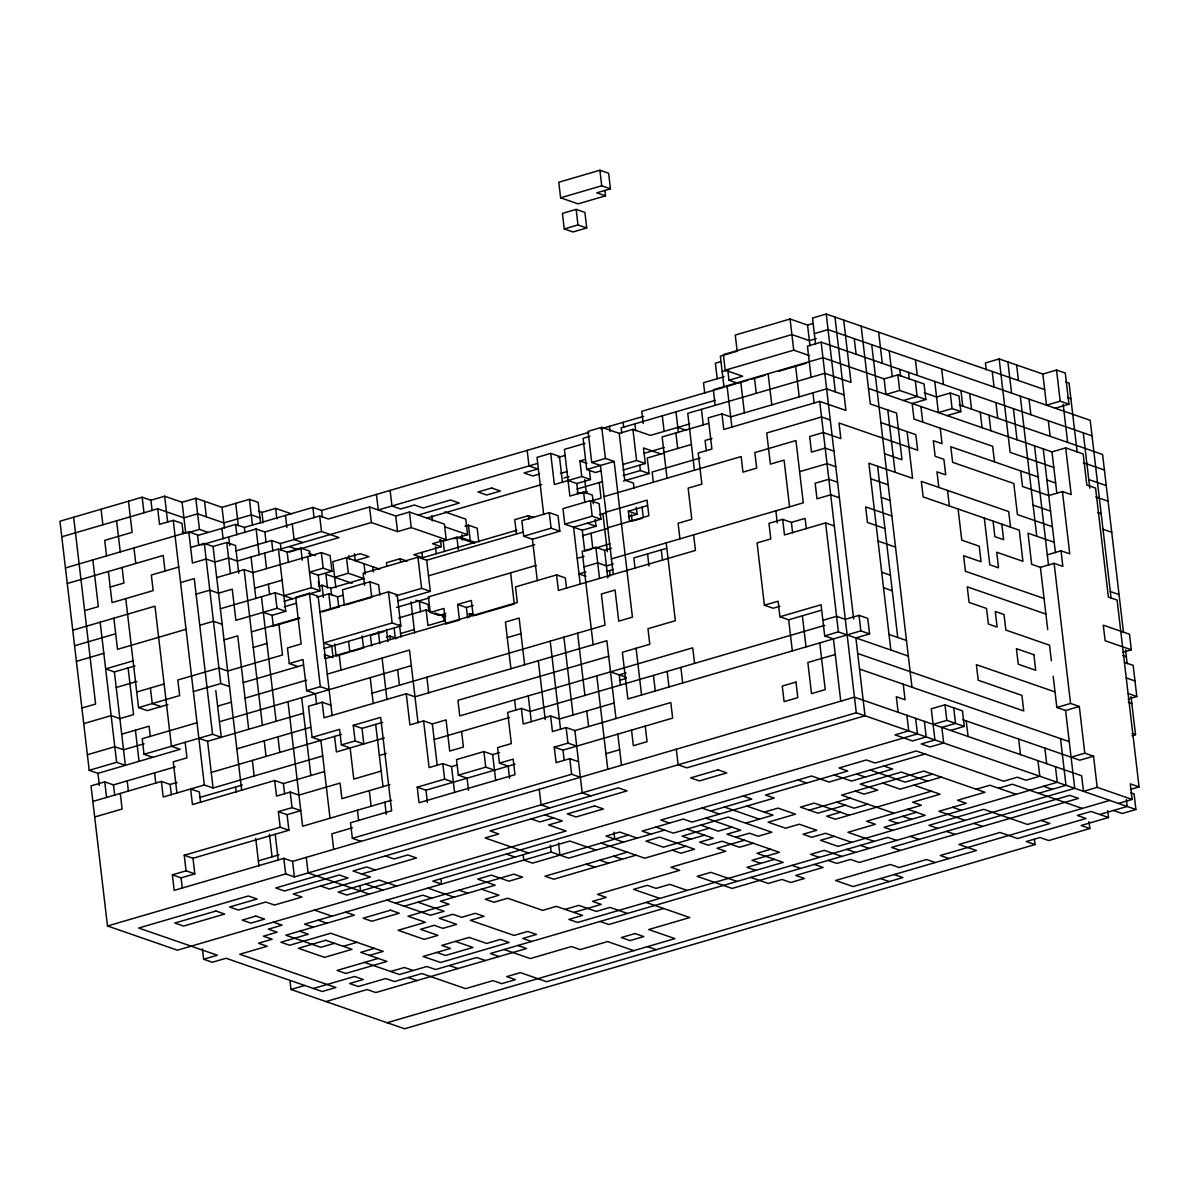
<?xml version="1.0" encoding="UTF-8"?>
<svg xmlns="http://www.w3.org/2000/svg" width="1199" height="1199" viewBox="0 0 1199 1199"><rect width="100%" height="100%" fill="white"/><g stroke="black" fill="none" stroke-linecap="round" stroke-linejoin="round"><path stroke-width="1.5" d="M605.495 195.842L596.757 192.829L610.456 188.813L608.627 173.255L599.89 170.228L558.779 182.248L560.607 197.805L578.083 203.86L605.495 195.842L604.881 190.656M560.607 197.805L601.718 185.8L610.456 188.813M576.149 209.375L562.436 213.377L564.264 228.949L573.002 231.962L586.716 227.96L584.887 212.388L576.149 209.375L577.978 224.932L586.716 227.96M564.264 228.949L577.978 224.932M260.603 523.109L258.16 502.351L249.422 499.324L222.01 507.342L195.797 498.259L182.098 502.276L164.623 496.221L150.909 500.223L142.171 497.21L59.95 521.235L89.206 770.313L97.943 773.34L180.18 749.3L171.442 746.288L154.986 606.184L72.749 630.209M812.682 323.565L807.541 325.079L790.066 319.024L735.257 335.046L737.085 350.618M61.778 536.807L157.713 508.766L183.927 517.833L197.625 513.831L223.838 522.899L251.25 514.896L259.988 517.923M1044.674 389.615L826.216 314.048L812.517 318.05L815.56 343.993M732.349 352.626L720.344 356.133L724.016 387.262L641.78 411.302L643.204 423.397M734.058 352.131L737.475 351.127M183.207 533.735L181.978 523.349L173.241 520.336L159.542 524.338L157.713 508.766M814.346 333.607L828.044 329.605L1090.191 420.309L1111.128 598.466M720.524 361.663L715.383 363.162L717.212 378.719M816.219 338.643L809.37 340.636L791.895 334.596L723.372 354.619L725.2 370.191L742.676 376.231L728.977 380.233L727.763 369.862M725.2 370.191L793.723 350.168L809.46 355.608M1092.019 435.866L821.135 342.15L807.437 346.151L811.094 377.295M722.173 371.705L729.037 369.697M65.435 567.936L188.783 531.891L197.52 534.919L198.734 545.29M187.464 532.911L199.454 529.403L208.191 532.431M724.061 376.726L703.513 382.736L704.727 393.107M258.444 511.194L261.937 512.393L275.635 508.391L291.372 513.831M197.925 535.428L235.603 524.413L244.341 527.44L312.864 507.417L321.602 510.429L588.844 432.344M725.725 386.767L736.006 383.755M747.996 380.263L737.715 383.26L728.977 380.233M751.413 379.259L765.127 375.257M778.825 371.24L806.238 363.237M67.264 583.508L163.199 555.467L165.027 571.039M190.611 547.463L204.31 543.462L213.047 546.474L226.761 542.473L235.499 545.5L238.751 573.167M689.8 423.891L650.398 435.402L632.922 429.362L619.224 433.364L601.748 427.309L588.05 431.325L591.707 462.454L600.444 465.482L613.244 574.441M201.282 544.96L256.106 528.954L264.844 531.966L319.668 515.945L328.406 518.972L369.517 506.967L395.73 516.035L409.429 512.018L444.394 524.113L446.223 539.685L432.509 543.687L441.247 546.714L440.438 539.79M600.834 428.837L643.668 416.323M589.923 436.346L583.074 438.339L586.731 469.483L595.468 472.511L600.609 470.997M715.383 400.316L621.172 427.848L621.771 433.034M562.481 482.358L559.438 456.414L550.701 453.387L537.002 457.389L543.702 514.476M584.962 443.375L564.399 449.385L569.885 496.086L583.598 492.07L592.336 495.097L593.355 503.745M110.203 587.06L123.917 583.059L122.088 567.487M178.726 567.037L151.329 575.04L153.157 590.612L112.032 602.617L108.375 571.488M235.663 551.03L271.633 540.509L280.386 543.537L321.497 531.517L338.972 537.572L297.862 549.577L289.124 546.564M537.572 463.428L378.255 509.98L376.426 494.423M558.135 457.418L564.984 455.41M844.096 394.906L826.621 388.851L730.686 416.892L721.948 413.865L708.249 417.866L711.906 449.011L698.193 453.012L701.85 484.141L688.151 488.143L691.808 519.287L678.109 523.289L679.938 538.861M310.226 556.276L309.612 551.09L300.874 548.063L287.175 552.08L278.438 549.052L237.327 561.057L228.589 558.045L214.876 562.046L206.138 559.019L192.44 563.035L188.783 531.891M589.279 469.154L590.508 479.54L581.77 476.513L579.941 460.941L585.082 459.442M708.414 423.397L662.163 436.916L667.049 478.431M280.551 549.067L371.345 522.524L397.558 531.592L411.257 527.59L446.223 539.685M539.625 473.98L532.776 475.988L524.038 472.961L537.752 468.959L528.999 465.931L527.17 450.359M84.634 610.636L98.333 606.634L92.848 559.933M180.554 582.594L194.268 578.592L212.553 734.268L221.29 737.295L215.805 690.594M591.707 462.454L605.405 458.453L614.143 461.465L632.428 617.14L618.729 621.157L615.072 590.013L601.358 594.015L605.015 625.159L372.035 693.232M289.289 552.08L296.138 550.086M418.181 515.045L459.292 503.04L450.554 500.013L423.142 508.016L414.404 505.004L400.691 509.005L391.953 505.978L390.125 490.406M560.353 473.5L567.217 471.492M715.159 405.322L713.33 389.765L822.964 357.722L884.128 378.884L897.841 374.882L924.054 383.95L925.883 399.507L912.169 403.523L913.998 419.08L992.652 446.298L994.481 461.855M216.704 577.618L244.116 569.6L252.854 572.627L321.377 552.604L330.115 555.632L331.943 571.189L318.245 575.205L309.507 572.178L323.205 568.176L331.943 571.189M586.731 469.483L614.143 461.465M834.954 317.061L845.924 410.463L819.711 401.395L723.776 429.437L721.948 413.865M643.668 453.477L664.231 447.467M426.919 518.073L541.693 484.531M563.965 478.026L569.105 476.528M581.77 476.513L554.358 484.516L550.701 453.387M622.881 464.493L636.579 460.491L645.317 463.518L643.488 447.946L660.979 453.986M663.991 452.473L691.403 444.469M711.966 438.459L705.102 440.468L706.331 450.839M664.396 452.997L647.265 458.003L649.094 473.56L623.405 481.069M1055.24 408.215L1068.938 404.198L1065.282 373.069L1056.544 370.041L1042.845 374.058L999.157 358.936L985.443 362.937L986.267 369.862M196.096 594.164L209.795 590.163L218.533 593.175L232.246 589.174L235.903 620.318L277.014 608.298L285.752 611.325L278.438 549.052M568.056 480.514L576.794 483.542L590.508 479.54M623.06 470.023L645.317 463.518M925.883 399.507L899.67 390.439L885.956 394.456L884.128 378.884M576.974 489.057L602.662 481.548M623.225 475.553L640.356 470.548L649.094 473.56M465.017 526.181L468.449 525.177L477.187 528.204L478.806 542.038M254.683 588.199L282.095 580.181M700.081 458.033L652.121 472.046L653.335 482.433M587.42 491.59L580.571 493.583L577.079 492.384M903.432 400.496L917.145 396.494L915.317 380.922M74.578 645.781L115.689 633.761M533.69 517.473L528.444 515.66L514.746 519.662L516.364 533.495M439.703 539.985L443.195 541.199L456.894 537.197L474.369 543.237M947.135 415.618L960.834 411.602L959.005 396.045L950.267 393.017L936.569 397.019L924.324 392.792M453.881 538.711L467.58 534.694L465.752 519.137L444.784 511.883M220.361 608.747L275.185 592.726L292.661 598.781M549.277 512.632L521.865 520.636L523.693 536.208L532.431 539.235L559.843 531.217L558.015 515.66L549.277 512.632L551.105 528.204L559.843 531.217M580.256 584.303L573.542 527.215L600.954 519.212L599.125 503.64L590.388 500.612L562.975 508.631L564.804 524.188L582.279 530.243L595.993 526.241L595.184 519.317M604.101 496.611L741.147 456.564L742.975 472.136L756.674 468.12L754.845 452.563L795.956 440.543L803.27 502.816L611.415 558.884M592.501 500.627L601.074 498.125L599.245 482.553M334.641 577.244L348.339 573.242L364.076 578.682M407.12 561.147L400.136 558.734L386.438 562.736L386.842 566.198M441.247 546.714L413.835 554.717L422.588 557.745L516.799 530.213M283.923 595.753L311.335 587.735L320.073 590.762L318.245 575.205M318.589 586.251L322.006 585.247L330.744 588.274L363.297 578.757M522.614 532.206L426.679 560.233L417.941 557.22L363.132 573.227L364.556 585.337M76.406 661.338L103.818 653.335M186.04 629.295L117.517 649.333L113.86 618.189M199.753 625.293L213.452 621.292L222.19 624.319M332.153 715.623L318.125 596.278L309.387 593.265L295.688 597.267L301.174 643.968L287.46 647.97L289.289 663.542L298.026 666.554M284.088 601.284L320.073 590.762M960.834 411.602L952.096 408.589L938.397 412.591L934.74 381.447M523.693 536.208L551.105 528.204M564.804 524.188L592.216 516.184L600.954 519.212M605.93 512.183L647.04 500.163L648.869 515.735L607.758 527.74M284.268 606.799L296.258 603.307M316.821 597.297L328.811 593.79L337.548 596.817L342.689 595.303M379.873 595.169L378.659 584.797L369.921 581.77L342.509 589.788L344.338 605.345M599.47 514.686L606.334 512.692M263.3 612.299L272.053 615.327L285.752 611.325M629.58 521.58L628.366 511.194L647.205 505.693M133.059 660.889L105.647 668.892L114.385 671.92L134.947 665.91M628.546 516.724L637.104 514.221L636.294 507.297M428.508 575.805L534.724 544.766M224.018 639.876L237.732 635.875L248.703 729.277M251.43 631.873L299.405 617.86M319.953 611.85L388.476 591.826L397.214 594.854L400.871 625.983L323.79 648.509M799.613 471.672L827.025 463.668L835.763 466.696M272.398 626.373L299.795 618.369M322.066 611.865L339.197 606.859M346.061 604.851L356.328 601.853M358.051 601.343L371.75 597.342L369.921 581.77M582.459 535.758L608.163 528.249M633.851 520.741L642.424 518.238M1068.938 404.198L1060.201 401.185L1046.502 405.187L1042.845 374.058M395.91 595.858L421.598 588.349L430.336 591.377L426.679 560.233M397.798 600.879L430.336 591.377M116.213 687.492L136.776 681.482M253.259 647.445L266.972 643.428M611.46 548.333L604.611 550.341L595.873 547.314L582.174 551.33L593.145 644.732M536.328 565.343L428.403 596.892L430.231 612.449L438.969 615.477L445.818 613.483M585.996 550.836L591.137 549.337M594.569 548.333L609.991 543.821M396.659 607.428L429.197 597.911M577.199 558.344L584.063 556.351M81.892 708.039L95.605 704.038L73.649 517.234M136.716 692.018L164.128 684.015M398.712 617.98L426.125 609.961L431.37 611.775M400.871 625.983L392.133 622.955L323.61 642.979L332.348 646.006M566.542 588.304L565.328 577.918L556.591 574.906L515.48 586.911L517.309 602.483L325.439 658.551M584.003 566.887L597.702 562.886L606.439 565.913L613.303 563.905M430.231 612.449L443.93 608.448L445.758 624.02L459.472 620.018L457.628 604.446L471.342 600.444L473.17 616.001M585.891 571.923L579.042 573.916L586.026 576.329M666.404 548.393L633.851 557.895L635.065 568.281M384.145 631.498L370.446 635.5L371.66 645.886M457.628 604.446L466.381 607.473L473.23 605.465M442.296 617.02L445.713 616.016M83.72 723.611L111.132 715.608L119.87 718.621L133.569 714.619L128.083 667.918M125.745 598.616L138.544 707.59L179.655 695.57L177.827 680.013L218.937 667.993L227.675 671.02L282.499 654.999L278.842 623.87M193.354 691.568L220.766 683.565L229.504 686.577M289.289 663.542L303.002 659.525L306.659 690.669L315.397 693.696L316.611 704.068M806.327 528.759L805.099 518.373L791.4 522.389L782.662 519.362L768.964 523.364L770.792 538.936L757.079 542.937L764.392 605.21L773.13 608.238L779.979 606.229M606.619 571.428L613.468 569.435M386.438 637.029L389.855 636.04L396.854 638.453M400.541 633.537L414.254 629.535M445.084 620.527L427.953 625.533L426.125 609.961M469.873 614.532L473.305 613.543M167.845 704.607L147.282 710.617L138.544 707.59M243.217 682.576L303.167 665.055M351.547 651.552L361.813 648.554M474.879 615.507L485.16 612.509M486.869 612L514.281 603.996L510.624 572.852M868.481 388.401L1051.988 451.888L1065.686 447.886L1083.177 453.926L1086.834 485.07L1095.571 488.083L1108.371 597.057L1117.108 600.085L1139.05 786.889L1130.477 789.392M834.339 525.941L825.601 522.914L784.491 534.934L782.662 519.362M121.699 734.193L149.111 726.174L150.325 736.561M217.633 706.151L231.332 702.149M245.046 698.148L306.719 680.118M327.267 674.123L409.503 650.083L418.031 722.742M87.377 754.741L114.789 746.737L123.527 749.765L144.09 743.755M197.026 722.712L142.201 738.719L144.03 754.291L152.768 757.318M306.659 690.669L320.358 686.667L329.096 689.68M219.462 721.723L411.332 665.655M507.252 637.628L520.966 633.612M89.206 770.313L116.618 762.309L125.355 765.322L114.385 671.92M144.03 754.291L212.553 734.268M330.924 705.252L322.186 702.224L308.488 706.241L312.145 737.37L320.882 740.397L330.025 818.228M198.854 738.269L207.592 741.297L303.512 713.255M1065.686 447.886L1071.187 494.588L1062.434 491.56L1048.735 495.562L1022.522 486.494L1020.694 470.937M175.159 766.88L113.485 784.895L104.748 781.868L91.034 785.885L107.49 925.988L177.407 950.178L917.46 733.908L915.631 718.336M615.986 718.561L606.844 640.716L414.989 696.784L406.251 693.771L324.015 717.796L322.186 702.224M236.817 748.85L310.481 727.328M92.863 801.442L161.385 781.418L170.123 784.446L176.987 782.437M312.145 737.37L339.557 729.352L341.385 744.924L350.123 747.951L353.78 779.08L381.192 771.077M353.255 725.35L361.993 728.378L363.822 743.95L355.084 740.922L353.255 725.35L380.668 717.347L391.638 810.749L350.528 822.769L352.356 838.326L361.094 841.353M764.392 605.21L778.106 601.209L779.935 616.766L788.672 619.793L821.21 610.276M211.249 772.426L341.43 734.388M361.993 728.378L382.556 722.368M608.672 656.288L457.928 700.336L459.757 715.908L692.737 647.82L694.566 663.392M94.691 817.014L122.103 809.01L120.275 793.438M322.711 755.955L213.077 787.998L204.34 784.97L163.214 796.99L161.385 781.418M341.385 744.924L355.084 740.922M461.585 731.48L463.413 747.052L449.715 751.054L446.058 719.91L432.344 723.926L423.607 720.899L409.908 724.9L406.251 693.771M779.935 616.766L821.045 604.761L824.702 635.89L833.44 638.917L840.754 701.175M384.384 737.94L336.409 751.953L334.581 736.381M199.544 797.53L242.363 785.015M626.103 672.879L619.239 674.872L620.468 685.258M324.539 771.527L283.429 783.546L274.691 780.519L192.454 804.544L190.626 788.987L199.364 791.999L200.593 802.386M824.762 625.353L530.108 711.457L521.37 708.429L507.672 712.431L511.329 743.575L497.615 747.577L499.443 763.149L508.181 766.161L509.605 778.271M822.874 620.318L836.572 616.316L845.31 619.343L859.024 615.342L867.761 618.354L869.59 633.926L855.876 637.928L865.019 715.773L686.862 767.825L678.124 764.812L676.296 749.24M1047.312 554.807L1061.025 550.806L1069.763 553.833L1062.434 491.56M619.418 680.403L626.268 678.409M379.364 755.505L386.213 753.512M434.173 739.483L509.545 717.467M1054.221 542.263L1028.008 533.195L1031.665 564.339L1040.402 567.352L1054.116 563.35L1062.854 566.378L1061.025 550.806M389.87 784.641L341.895 798.654L340.066 783.082L298.956 795.102L290.218 792.074L276.519 796.091L274.691 780.519M614.158 702.989L559.348 719.01L550.611 715.983L523.199 724.001L521.37 708.429M824.702 635.89L838.401 631.888L908.317 656.063M869.59 633.926L860.852 630.899L627.871 698.987L622.386 652.286L649.798 644.268L647.97 628.711L675.367 620.692L666.224 542.862M278.348 811.648L292.046 807.646L300.784 810.674L287.086 814.676L278.348 811.648L280.176 827.22L288.914 830.248L287.086 814.676M456.669 765.112L451.543 766.611L442.806 763.598L429.092 767.6L423.607 720.899M499.503 752.597L492.654 754.606L483.916 751.578L456.504 759.596L458.333 775.154L467.07 778.181L468.494 790.291M578.532 761.71L569.795 758.682L556.096 762.684L554.268 747.127L563.005 750.139L672.639 718.111L670.811 702.539L574.876 730.566L566.138 727.553L552.439 731.555L550.611 715.983M835.268 654.474L807.856 662.492L811.513 693.622L825.227 689.62L819.741 642.919M184.241 855.262L192.979 858.274L194.808 873.846L186.07 870.819L184.241 855.262L280.176 827.22M499.443 763.149L513.157 759.132L514.985 774.704L419.051 802.745L417.222 787.173L444.634 779.155L453.372 782.183M458.333 775.154L485.745 767.15L494.483 770.163M554.268 747.127L567.966 743.11L576.704 746.138M192.979 858.274L288.914 830.248M391.698 800.213L302.613 826.231L287.985 701.7M417.222 787.173L425.96 790.201L515.03 764.168M1139.05 786.889L1130.312 783.861L1132.141 799.433L1097.19 787.338L1083.476 791.34L1081.648 775.783L854.452 697.174L292.571 861.377L283.833 858.349L174.185 890.392L172.356 874.82L186.07 870.819M172.356 874.82L181.094 877.848L194.808 873.846M352.416 827.79L331.853 833.8L333.682 849.357M605.945 753.691L619.643 749.69M258.37 860.852L278.917 854.842M352.356 838.326L571.623 774.254L580.361 777.282M107.49 925.988L285.662 873.921L294.399 876.949L856.281 712.746L1135.918 809.49L1134.089 793.918L1130.582 792.704M361.723 873.996L416.548 857.974L407.81 854.962L394.096 858.964L385.359 855.936M553.593 817.928L539.88 821.929L531.142 818.917M1122.759 652.316L1131.331 649.813L1129.503 634.241L1103.29 625.174L1105.118 640.731L1131.331 649.813M950.582 730.431L964.281 726.429L962.452 710.857L944.977 704.817L931.278 708.819L934.935 739.948L921.222 743.965L929.959 746.977L943.673 742.975L941.844 727.403L955.543 723.402L953.715 707.83M933.107 724.391L946.805 720.374L964.281 726.429M664.606 830.098L568.671 858.139L551.195 852.084L304.516 924.174L313.254 927.202M1053.202 676.326L1056.859 707.47L1070.572 703.453L1079.31 706.481L1084.795 753.182L1093.533 756.209L1097.19 787.338M202.406 948.859L203.62 959.245L217.319 955.228L138.679 928.026L248.313 895.983L257.051 899.01L229.638 907.014L238.376 910.041L265.788 902.038L274.526 905.05L301.938 897.047L293.2 894.019L348.025 877.998L339.287 874.985L284.463 891.007L275.725 887.979L618.339 787.863L627.077 790.875L490.031 830.922L498.769 833.949L485.07 837.951L528.759 853.074M395.49 903.177L422.887 895.158L431.625 898.186M628.456 835.089L532.536 863.13L523.798 860.103L523.184 854.917M710.692 811.064L751.803 799.044L743.065 796.016M1056.859 707.47L1065.596 710.482L1079.31 706.481M404.228 906.189L513.861 874.161L522.599 877.173L508.886 881.19L491.41 875.135L477.712 879.137L495.187 885.192L440.363 901.213L449.1 904.226L407.99 916.246L425.465 922.286L398.068 930.304L424.281 939.372L437.98 935.37L420.504 929.315L434.203 925.313L442.941 928.341L456.654 924.339L439.179 918.284L452.877 914.282L461.615 917.31L475.329 913.308L484.066 916.321L470.353 920.322L514.041 935.445L527.755 931.443L536.493 934.456L522.779 938.472L531.532 941.485M924.999 754.006L829.064 782.048L811.588 775.993L660.844 820.056L669.582 823.069M1128.244 699.017L1136.817 696.514L1133.16 665.37L1124.422 662.358M627.272 852.174L545.035 876.199L553.773 879.227L636.01 855.187M709.493 828.134L682.081 836.153L690.819 839.165M764.318 812.113L778.016 808.111L795.492 814.166L768.094 822.169L785.57 828.209L799.268 824.208L816.744 830.263L803.045 834.264L811.783 837.292L825.482 833.275L851.695 842.357M334.506 943.298L320.792 947.3L285.842 935.205L354.364 915.182L345.627 912.169M704.532 835.163L663.422 847.183L645.946 841.128L659.645 837.127L694.596 849.222L680.897 853.223L672.159 850.211M731.945 827.16L718.231 831.162L700.756 825.122M745.643 823.158L773.055 815.14L746.842 806.073M343.244 946.326L356.942 942.324M685.858 846.194L644.747 858.214L601.059 843.092M809.205 810.149L850.316 798.144M932.537 774.104L905.14 782.123L870.174 770.028M735.706 837.202L749.42 833.2L758.158 836.228L771.856 832.226L728.168 817.104L673.343 833.125L655.868 827.085M845.355 805.173L817.943 813.177L800.467 807.137L814.166 803.12L849.117 815.215M941.275 777.132L900.164 789.152L882.689 783.097M374.418 948.364L360.719 952.366L386.932 961.433L345.822 973.453L337.084 970.426L378.195 958.421M744.444 840.229L717.047 848.248L725.785 851.26L670.96 867.282L679.698 870.309L597.477 894.334L606.214 897.362L592.501 901.363L601.239 904.391L573.826 912.394M840.379 812.203L826.681 816.204L835.418 819.232L931.353 791.19M867.791 804.184L854.093 808.186L836.617 802.146M369.457 955.393L383.155 951.392L330.729 933.242L289.618 945.262L280.881 942.234L308.293 934.231L299.555 931.203M753.182 843.257L739.483 847.258L722.008 841.218L708.309 845.22L699.557 842.193L713.27 838.191L687.057 829.123M1132.081 735.676L1135.513 734.672L1131.032 696.619M1071.082 757.183L1084.795 753.182M289.978 980.827L290.997 989.475L304.711 985.473M565.089 909.367L578.802 905.365L596.278 911.42L609.976 907.403L627.452 913.458M770.657 849.297L756.959 853.298L783.172 862.381L577.603 922.451L568.866 919.423L582.564 915.422L556.351 906.354L542.652 910.356L507.702 898.261L493.988 902.262L485.25 899.25L498.964 895.233L481.488 889.193M976.241 789.227L989.939 785.225L1016.153 794.293M1093.533 756.209L1079.819 760.211L962.737 719.7M313.449 988.486L354.559 976.481L363.297 979.493L349.598 983.51L358.336 986.522L385.733 978.519L394.471 981.546L421.883 973.528L465.572 988.65L492.984 980.632L501.722 983.66L515.435 979.658L506.697 976.63L520.396 972.629L546.609 981.696L902.937 877.563L894.199 874.551M834.219 836.303L820.521 840.304L837.996 846.359L1057.263 782.273L1055.435 766.716M916.456 812.278L889.044 820.281L897.781 823.308M998.677 788.253L1012.376 784.236L1082.292 808.426M390.709 971.49L404.408 967.488L413.145 970.501M774.434 859.353L747.022 867.357L755.76 870.384M325.948 1001.57L367.074 989.55L375.812 992.577L526.556 948.514L517.818 945.501M1038.604 793.303L1066.001 785.3L1060.515 738.599M663.602 908.467L608.792 924.489L600.055 921.461M1109.704 800.422L1027.468 824.447L983.779 809.325L928.955 825.347L937.693 828.374M1118.442 803.435L1132.141 799.433M387.127 1022.732L674.917 938.622L648.704 929.555L689.815 917.535L646.126 902.427M1099.768 814.466L1127.18 806.462L1126.356 799.538M1107.696 810.569L1108.505 817.493L1081.093 825.511L1089.831 828.524L1089.022 821.615M1135.918 809.49L1122.204 813.492L1113.466 810.464M1034.407 839.36L1035.007 844.546L404.603 1028.772L290.997 989.475M1089.831 828.524L1048.72 840.544L1039.983 837.516L1026.269 841.518L1035.007 844.546M1065.566 381.911L1069.058 383.125L1077.182 452.308M1067.395 397.483L1070.887 398.682M959.275 404.887L1102.585 454.466L1123.523 632.622M1083.446 462.769L1104.414 470.023M1053.816 467.46L1010.128 452.338L999.157 358.936M1088.767 479.555L1106.242 485.595M880.875 422.558L915.826 434.652L917.67 450.224L839.015 423.007L840.844 438.579L823.368 432.539L809.67 436.541L811.498 452.098L825.197 448.096L833.934 451.124M1038.169 476.977L950.792 446.747L952.62 462.319L1013.784 483.482L1017.441 514.611L1052.392 526.706M1046.907 480.005L1055.645 483.017M1095.841 496.926L1108.071 501.167M830.278 419.995L821.54 416.967L766.716 432.989L770.387 464.118L784.086 460.116L789.571 506.817M1097.67 512.498L1101.162 513.712M884.532 453.702L902.008 459.742L896.522 413.041L870.309 403.973L861.167 326.128M1033.088 505.094L1050.564 511.134M1102.99 529.269L1111.728 532.296M870.714 478.791L888.189 484.831M837.591 482.253L828.854 479.24L815.155 483.242L816.984 498.814L830.682 494.797L839.42 497.825M881.28 497.375L890.018 500.403M677.81 427.399L686.547 430.411M891.846 515.96L865.633 506.892L867.462 522.464L884.937 528.504M1110.304 591.542L1119.042 594.569M878.028 541.049L895.503 547.104M1044.059 598.496L965.42 571.279L963.591 555.722L981.067 561.761L979.238 546.189L961.763 540.149L958.106 509.02M1045.888 614.053L967.248 586.851L969.077 602.423L986.552 608.463L988.381 624.035L997.118 627.062L995.29 611.49L1004.028 614.517L1005.856 630.074L1049.545 645.197L1051.373 660.769M579.941 460.941L586.925 463.354M881.685 572.193L890.422 575.205M1122.864 655.628L1126.371 656.842M883.513 587.75L892.251 590.777M1126.251 677.915L1134.988 680.942M628.366 511.194L637.104 514.221M1128.079 693.487L1136.817 696.514M1128.349 702.329L1131.856 703.543M587.255 523.214L595.993 526.241M889.014 634.451L906.489 640.506M1055.03 691.898L976.391 664.681L978.219 680.253L1021.908 695.375L1023.736 710.932L857.705 653.5M1132.006 733.458L1135.513 734.672M859.533 669.072L1069.253 741.626M444.859 526.841L467.58 534.694M461.54 537.722L475.508 542.562M1043.565 786.289L1052.302 789.302M1108.505 817.493L1091.03 811.453L1077.316 815.455L1086.054 818.482L1017.531 838.506L1000.056 832.451L958.945 844.471L976.421 850.511L853.074 886.556L835.598 880.516L890.422 864.494L899.16 867.521L926.572 859.503L935.31 862.531M302.822 542.548L294.085 539.535L292.256 523.963M379.723 569.15L346.511 557.67L348.339 573.242M308.338 553.204L315.337 555.632M472.556 614.727L469.064 613.513L469.468 616.975M415.828 600.219L428.073 604.446L428.882 611.37M883.888 766.026L892.626 769.054L851.515 781.059L834.039 775.019M927.576 781.134L901.363 772.066L860.253 784.086L877.728 790.126L864.014 794.143L855.277 791.115M1041.182 820.446L1049.919 823.458L940.271 855.501L949.009 858.529M610.501 671.86L626.238 677.3M352.116 583.284L325.903 574.216L327.522 588.05M434.862 612.989L443.6 616.016L444.215 621.202M913.878 785.15L940.091 794.218L912.679 802.221L921.417 805.248L866.592 821.27L875.33 824.283L847.933 832.301L874.146 841.368M182.263 532.191L185.755 533.405L182.098 502.276M856.476 774.029L865.213 777.057M952.591 807.287L961.328 810.314M965.105 820.356L938.892 811.288L966.304 803.285L957.566 800.258L984.979 792.254L923.8 771.092L841.578 795.117L894.004 813.252M973.843 823.383L982.581 826.411M907.718 809.25L925.193 815.305L884.068 827.31L892.805 830.337M797.89 779.994L806.627 783.022M902.742 816.279L911.48 819.307M946.431 831.402L955.168 834.414M910.296 836.377L919.034 839.405M896.582 840.394L887.845 837.367L490.406 953.505L499.144 956.532M900.359 850.436L891.621 847.408L1069.778 795.357L1078.515 798.369L859.248 862.456L850.511 859.428L836.797 863.43L828.059 860.417M333.097 657.577L324.359 654.549L324.764 658.011M860.432 845.37L869.17 848.397M724.391 807.047L759.342 819.142M846.734 849.372L855.472 852.399M701.955 808.036L719.43 814.076M841.758 856.401L824.283 850.361L810.584 854.362L819.322 857.39M705.731 818.093L740.682 830.173L726.969 834.189L779.41 852.324L751.998 860.327L760.736 863.355M880.486 878.552L889.223 881.58M814.361 864.419L823.099 867.447L795.686 875.45L804.424 878.477L790.726 882.479L781.973 879.452L768.274 883.453L750.799 877.413M590.927 795.866L582.189 792.839L574.876 730.566M791.91 865.393L800.647 868.421M650.907 834.099L642.169 831.087L683.28 819.067L692.018 822.094L774.254 798.069L765.517 795.042L847.738 771.017L839 767.989L866.412 759.971L875.15 762.999L916.261 750.979L1003.638 781.223L1017.351 777.207L1026.089 780.234L1039.788 776.233L1037.959 760.661M549.816 807.886L541.079 804.859L539.25 789.287M637.209 838.116L619.718 832.061L606.02 836.078L623.495 842.118M544.856 814.915L562.331 820.955L548.617 824.957L566.108 831.012L346.826 895.083L338.088 892.056L379.199 880.051L396.674 886.091M737.1 881.415L710.872 872.347L697.174 876.349L732.124 888.444L1074.739 788.328L1065.596 710.482M596.083 850.121L569.87 841.054L432.824 881.1L441.562 884.128L440.947 878.942M613.558 856.176L622.296 859.188M160.981 706.616L152.243 703.588L150.415 688.016M599.86 860.178L608.597 863.205M687.237 890.407L669.761 884.367L656.063 888.369L647.325 885.342L633.612 889.343L659.84 898.426M586.161 864.179L594.899 867.207M506.323 854.048L515.06 857.075M647.505 946.64L656.243 949.653M459.037 890.183L467.775 893.195M633.806 950.642L607.593 941.575L580.181 949.578L571.443 946.551L530.333 958.571L504.12 949.503M375.437 869.994L366.684 866.967L352.986 870.984L370.461 877.024L329.35 889.044L320.613 886.016M427.863 888.129L454.076 897.197M365.5 884.053L382.976 890.093M417.926 902.188L444.14 911.255L430.441 915.272L386.752 900.149M369.262 894.109L308.098 872.947L306.27 857.375M455.455 941.41L472.931 947.465L445.518 955.468L436.781 952.441M485.445 960.534L476.707 957.506L435.597 969.526L426.859 966.499L399.447 974.517L364.496 962.422M314.453 910.116L331.928 916.171M318.215 920.173L326.967 923.2M449.295 965.525L458.033 968.537M273.342 922.136L282.08 925.163L268.366 929.165L277.104 932.193L263.405 936.194L272.143 939.222L258.444 943.223L267.182 946.251L239.77 954.254L335.885 987.511L322.186 991.513L226.056 958.256L212.358 962.257L203.62 959.245M408.185 977.53L416.922 980.557M1125.546 649.918L1127.18 663.751M1083.282 432.854L1089.786 488.203M1063.168 404.318L1067.635 442.371M1056.544 370.041L1060.201 401.185M1048.331 420.759L1050.159 436.316M1051.988 451.888L1056.859 493.403M1043.25 448.861L1055.435 552.649M1054.116 563.35L1070.572 703.453M1029.027 399.147L1030.855 414.704M1034.512 445.848L1048.525 565.194M1016.632 364.976L1018.461 380.548M1020.289 396.12L1036.745 536.223M1040.402 567.352L1047.716 629.625M1007.894 361.963L1011.551 393.092M1013.38 408.664L1017.037 439.793M1044.869 748.116L1046.697 763.688M992.247 371.48L994.076 387.052M995.904 402.609L997.733 418.181M1010.532 527.155L1008.704 511.583L921.327 481.354L923.155 496.926L1019.27 530.183L1022.927 561.312L996.714 552.244L998.542 567.816L989.804 564.789L984.319 518.088M988.995 415.154L990.824 430.726M1001.794 524.128L1003.623 539.7L994.885 536.672L993.057 521.1M980.257 412.141L982.086 427.698M1018.655 739.049L1020.484 754.621M969.691 393.542L971.52 409.114M960.954 390.529L962.782 406.086M950.267 393.017L952.096 408.589M941.65 368.902L943.478 384.474M940.226 428.148L942.054 443.72L933.317 440.692L935.145 456.264L943.883 459.292L945.711 474.864L936.974 471.836L938.802 487.408M947.54 490.421L949.368 505.993M966.229 720.914L968.058 736.471M915.422 359.835L917.25 375.407M920.907 406.536L922.75 422.108M908.512 372.379L909.337 379.304M944.977 704.817L946.805 720.374M899.775 369.367L900.599 376.276M907.088 431.625L912.589 478.326L868.885 463.219L890.842 650.023M897.841 374.882L899.67 390.439M889.208 350.767L892.266 376.711M878.642 332.183L882.299 363.312M887.785 410.013L895.098 472.286M924.369 721.363L926.198 736.935L912.484 740.937L895.009 734.882L908.722 730.88L906.894 715.323M871.733 344.727L911.974 687.207M877.623 466.246L897.751 637.478M903.237 684.179L905.065 699.751L896.327 696.724L898.156 712.296M854.258 338.673L856.086 354.245M843.691 320.088L851.005 382.361L824.792 373.294L687.746 413.34L694.446 470.413M826.216 314.048L835.358 391.878M859.024 615.342L860.852 630.899M821.135 342.15L853.643 618.909M819.711 401.395L856.281 712.746M807.541 325.079L809.984 345.837M812.922 392.852L814.136 403.239M825.601 522.914L838.401 631.888M790.066 319.024L793.723 350.168M795.551 365.725L799.208 396.869M791.4 522.389L792.614 532.761M802.371 615.791L806.028 646.92M768.139 373.743L771.796 404.872M775.873 510.819L777.282 522.929M788.672 619.793L792.329 650.922M754.441 377.745L756.269 393.317M740.742 381.747L744.399 412.891M727.029 385.748L731.915 427.264M701.445 409.324L703.273 424.896M693.636 534.844L695.465 550.416L558.419 590.463L556.591 574.906M675.981 411.827L678.424 432.584M675.876 432.914L677.705 448.471M662.283 415.828L664.111 431.4M680.852 667.393L682.681 682.965M661.263 549.891L662.477 560.263M667.154 671.41L668.982 686.967M634.87 423.847L635.68 430.756M639.741 465.347L640.356 470.548M632.922 429.362L636.579 460.491M642.064 507.192L643.293 517.563M647.565 553.893L648.974 566.003M599.89 170.228L601.718 185.8M634.061 488.278L633.447 483.092L624.709 480.065L619.224 433.364M653.455 675.412L655.283 690.984M623.105 422.333L623.72 427.518M631.333 514.326L632.143 521.25M636.084 648.284L641.57 694.985M645.227 726.114L647.055 741.686L633.357 745.688L631.528 730.116M609.407 426.334L610.021 431.52M601.748 427.309L605.405 458.453M602.902 513.697L607.368 551.75M609.602 570.769L610.216 575.955M604.611 550.341L607.863 578.023M590.388 500.612L592.216 516.184M595.873 547.314L599.53 578.458M617.815 734.133L621.487 765.262M584.722 479.645L586.356 493.478M591.032 533.255L592.861 548.827M583.598 492.07L584.812 502.456M576.794 483.542L578.023 493.913M582.279 530.243L584.722 551M596.802 675.861L607.773 769.263M613.948 832.181L614.757 839.09M577.618 633.162L584.932 695.435M586.761 711.007L588.589 726.564M563.905 637.164L573.047 715.009M566.138 727.553L567.966 743.11M569.795 758.682L571.623 774.254M550.206 641.18L560.562 729.382M563.005 750.139L564.219 760.526M532.431 539.235L537.317 580.751M528.444 515.66L528.849 519.122M538.321 660.739L545.23 719.55M558.524 843.002L559.933 855.112M550.386 845.175L551.195 852.084M524.622 664.756L519.137 618.055L505.423 622.056L510.924 668.757M528.279 695.885L531.322 721.828M514.581 699.886L515.795 710.273M468.449 525.177L470.278 540.749M492.654 754.606L495.697 780.549M461.795 534.814L462.409 540M483.916 751.578L485.745 767.15M466.381 607.473L467.595 617.845M456.894 537.197L458.318 549.307M443.195 541.199L444.409 551.57M431.82 515.69L432.419 520.876M435.477 546.819L436.286 553.743M451.543 766.611L454.586 792.569M421.973 552.559L422.588 557.745M442.806 763.598L444.634 779.155M417.941 557.22L421.598 588.349M409.429 512.018L411.257 527.59M419.335 601.418L420.549 611.805M426.859 677.225L428.687 692.782M432.344 723.926L437.215 765.427M411.002 601.868L414.659 632.997M395.73 516.035L397.558 531.592M400.136 558.734L400.541 562.181M425.96 790.201L427.384 802.296M399.522 624.889L400.946 636.999M394.156 628.456L395.37 638.842M388.476 591.826L392.133 622.955M397.618 669.656L399.447 685.228M389.855 636.04L390.274 639.487M386.498 629.445L387.921 641.555M369.517 506.967L371.345 522.524M372.724 566.737L373.339 571.923M382.091 658.101L386.962 699.616M378.374 631.603L379.783 643.713M363.986 563.71L365.215 574.096M370.206 677.675L373.264 703.618M375.692 724.376L383.021 786.649M384.849 802.206L386.258 814.316M354.439 553.773L355.249 560.697L368.962 556.681L360.225 553.668L332.812 561.672L335.855 587.615M362.113 635.935L363.537 648.045M348.864 555.617L349.269 559.064M369.307 790.651L371.135 806.208M348.609 641.675L349.823 652.046L336.125 656.063L334.701 643.953M337.548 596.817L338.762 607.189M339.152 654.549L340.981 670.106M357.437 810.224L358.651 820.596M321.602 510.429L322.426 517.354M330.744 588.274L331.568 595.184M319.668 515.945L321.497 531.517M328.811 593.79L330.639 609.362M321.377 552.604L323.205 568.176M331.673 645.467L332.902 655.838M359.925 885.896L360.524 891.082M312.864 507.417L314.093 517.788M322.006 585.247L323.43 597.357M318.379 581.575L318.994 586.761M307.678 556.606L311.335 587.735M309.387 593.265L320.358 686.667M300.874 548.063L302.298 560.173M285.467 515.42L286.876 527.53M287.175 552.08L288.389 562.451M301.683 697.698L310.826 775.528M280.386 543.537L281.195 550.446M275.635 508.391L276.864 518.777M271.633 540.509L272.862 550.896M275.185 592.726L277.014 608.298M264.844 531.966L266.058 542.353M261.937 512.393L263.151 522.779M264.724 553.054L266.553 568.626M268.381 584.183L269.61 594.569M272.053 615.327L273.267 625.698M290.218 792.074L292.046 807.646M256.106 528.954L259.149 554.897M261.472 596.727L276.115 721.273M277.943 736.845L279.772 752.402M283.429 783.546L284.643 793.918M292.571 861.377L294.399 876.949M249.422 499.324L252.479 525.267M251.026 557.055L255.897 598.571M283.833 858.349L285.662 873.921M244.341 527.44L244.956 532.626M244.116 569.6L262.401 725.275M264.23 740.847L266.058 756.404M275.2 834.249L278.258 860.193M235.723 503.325L238.361 525.821M235.603 524.413L236.832 534.799M269.43 834.354L272.068 856.85M228.694 536.957L229.713 545.605M226.761 542.473L230.418 573.602M252.36 760.421L254.188 775.978M222.01 507.342L224.453 528.085M221.905 528.414L223.119 538.801M255.717 838.356L258.969 866.038M213.047 546.474L241.703 790.366M204.534 501.287L206.363 516.859M235.514 787.024L236.128 792.209M204.31 543.462L220.766 683.565M195.797 498.259L199.454 529.403M207.592 741.297L213.077 787.998M173.241 520.336L204.34 784.97M164.623 496.221L167.665 522.164M185.141 742.271L186.969 757.843L173.27 761.845L176.927 792.989M150.909 500.223L152.138 510.609M142.171 497.21L144 512.767M170.123 784.446L171.352 794.817M181.094 877.848L182.323 888.234M128.473 501.212L132.13 532.341L104.718 540.359L106.546 555.916M133.958 547.913L135.787 563.485M154.596 772.89L155.81 783.262M116.603 520.786L120.26 551.915M135.412 730.191L139.069 761.32M101.061 509.215L102.889 524.787M127.184 780.894L128.398 791.265M100.161 622.191L116.618 762.309M113.485 784.895L114.699 795.282M104.748 781.868L106.576 797.44M97.943 773.34L99.367 785.45M491.665 487.993L477.966 491.995L486.704 495.022L500.403 491.02L491.665 487.993M795.986 682.066L782.273 686.068L784.101 701.64L797.815 697.623L795.986 682.066M215.94 911.03L174.829 923.035L183.567 926.063L224.678 914.043L215.94 911.03M594.704 805.923L567.292 813.926L576.03 816.954L603.442 808.935L594.704 805.923M718.051 769.878L690.639 777.881L699.377 780.909L726.789 772.89L718.051 769.878M255.867 916.096L242.153 920.098L250.891 923.125L264.604 919.108L255.867 916.096M390.514 910.206L363.102 918.209L371.84 921.237L399.252 913.218L390.514 910.206M325.768 940.271L298.356 948.289L324.569 957.357L351.981 949.338L325.768 940.271M469.169 937.408L441.757 945.411L450.494 948.439L423.082 956.457L440.558 962.497L509.08 942.474L500.343 939.446L486.644 943.448L469.169 937.408M635.005 933.556L621.292 937.558L630.03 940.586L643.743 936.584L635.005 933.556M1033.898 654.714L1016.422 648.674L1018.251 664.231L1035.726 670.286L1033.898 654.714"/></g></svg>
